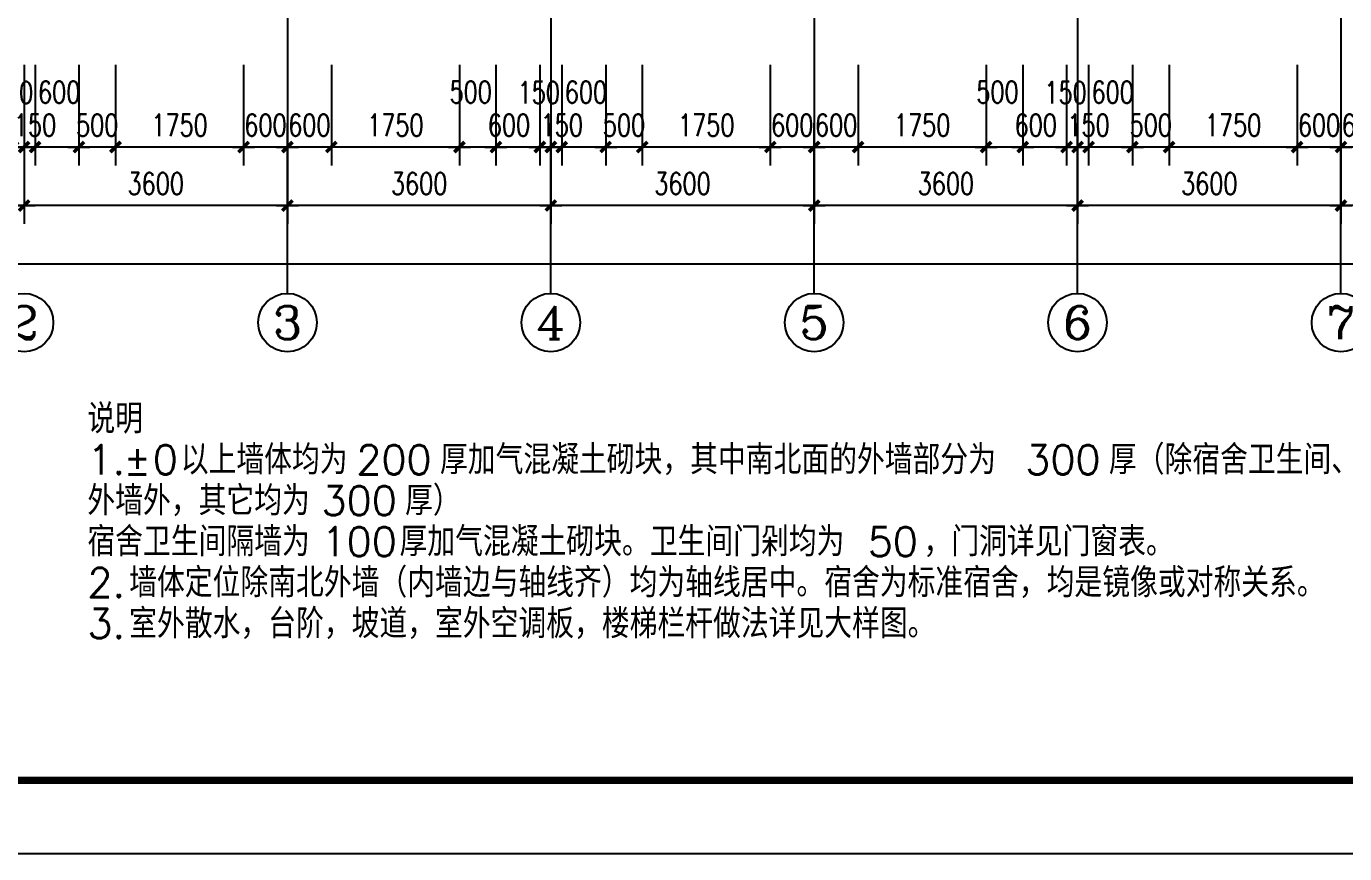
# Model space of a CAD drawing. Extents: x -105837 to 547563, y 466041 to 508041.
# Drawn here: x 22902 to 40920, y 466041 to 477350 of the extents above; entities that cross this region are included whole.
import ezdxf
from ezdxf.enums import TextEntityAlignment as Align

# ---------------------------------------------------------------- set-up
doc = ezdxf.new("R2010")
doc.units = 0
doc.header["$LTSCALE"] = 1000
doc.header["$MEASUREMENT"] = 0
doc.linetypes.add('DOTE', pattern=[2.42, 2, -0.2, 0.02, -0.2])
doc.layers.get('0').update_dxf_attribs({"linetype": 'CONTINUOUS'})
doc.layers.get('DEFPOINTS').update_dxf_attribs({"linetype": 'CONTINUOUS'})
for name, color, linetype in [('AXIS', 3, 'CONTINUOUS'), ('AXIS_TEXT', 7, 'CONTINUOUS'), ('DOTE', 1, 'DOTE'), ('PUB_DIM', 3, 'CONTINUOUS'), ('PUB_TEXT', 7, 'CONTINUOUS'), ('PUB_TITLE', 4, 'CONTINUOUS')]:
    doc.layers.add(name, color=color, linetype=linetype)
doc.styles.add('COMPLEX', font='COMPLEX.shx')
doc.styles.add('DIM_FONT', font='SIMPLEX.shx', dxfattribs={"width": 0.75})
doc.styles.get("Standard").update_dxf_attribs({"font": 'txt.shx', "bigfont": 'hzdx.shx'})
doc.dimstyles.new('DIMN', dxfattribs={"dimtxt": 300, "dimasz": 1, "dimexe": 250, "dimexo": 300, "dimgap": 150, "dimtad": 1, "dimdec": 0, "dimzin": 0, "dimdsep": 46, "dimtxsty": 'DIM_FONT', "dimblk": '_DIMX', "dimcen": 0.09, "dimclrt": 7, "dimadec": 0, "dimazin": 0, "dimtfac": 1, "dimtdec": 0, "dimtix": 1, "dimtmove": 2, "dimatfit": 3, "dimldrblk": '_DIMX', "dimfxl": 1, "dimtolj": 1, "dimtzin": 0, "dimarcsym": 0})

# ---------------------------------------------------------------- blocks, each defined once
blk = doc.blocks.new('_DIMX')
blk.add_line((-150, 0), (150, 0))
at = {"const_width": 50}
blk.add_lwpolyline([(-70, -70), (70, 70)], dxfattribs=at)
blk = doc.blocks.new('*D28')
at = {"layer": 'DEFPOINTS', "color": 0, "transparency": 16777216}
for p in [(19170, 476325), (66170, 476325), (19170, 474100)]:
    blk.add_point(p, dxfattribs=at)
at = {"layer": 'PUB_DIM', "color": 0, "lineweight": -2, "transparency": 16777216}
for p, q in [((19170, 476025), (19170, 473850)), ((66170, 476025), (66170, 473850)), ((66169, 474100), (19171, 474100))]:
    blk.add_line(p, q, dxfattribs=at)
at = {"layer": 'PUB_DIM', "color": 0, "lineweight": -2, "transparency": 16777216, "rotation": 180}
blk.add_blockref('_DIMX', (19170, 474100), dxfattribs=at)
at = {"layer": 'PUB_DIM', "color": 0, "lineweight": -2, "transparency": 16777216}
blk.add_blockref('_DIMX', (66170, 474100), dxfattribs=at)
at = {"layer": 'PUB_DIM', "color": 7, "transparency": 16777216, "insert": (42670, 474400), "char_height": 300, "attachment_point": 5, "style": 'DIM_FONT'}
blk.add_mtext('\\A1;47000', dxfattribs=at)
blk = doc.blocks.new('*D274')
at = {"layer": 'AXIS', "color": 0, "lineweight": -2, "transparency": 16777216}
for p, q in [((40870, 476025), (40870, 474650)), ((44470, 476025), (44470, 474650)), ((44469, 474900), (40871, 474900))]:
    blk.add_line(p, q, dxfattribs=at)
at = {"layer": 'DEFPOINTS', "color": 0, "transparency": 16777216}
for p in [(40870, 476325), (44470, 476325), (40870, 474900)]:
    blk.add_point(p, dxfattribs=at)
at = {"layer": 'AXIS', "color": 0, "lineweight": -2, "transparency": 16777216, "rotation": 180}
blk.add_blockref('_DIMX', (40870, 474900), dxfattribs=at)
at = {"layer": 'AXIS', "color": 0, "lineweight": -2, "transparency": 16777216}
blk.add_blockref('_DIMX', (44470, 474900), dxfattribs=at)
at = {"layer": 'AXIS', "color": 7, "transparency": 16777216, "insert": (42670, 475200), "char_height": 300, "attachment_point": 5, "style": 'DIM_FONT'}
blk.add_mtext('\\A1;3600', dxfattribs=at)
blk = doc.blocks.new('_axiso')
blk.add_circle((0, 0), 0.5)
at = {"layer": 'AXIS_TEXT', "style": 'COMPLEX', "width": 1.041667}
blk.add_attdef('A', text='', height=0.56, dxfattribs=at).set_placement((-0.25, -0.28), (0.25, -0.28), align=Align.FIT)
blk = doc.blocks.new('*D299')
at = {"layer": 'AXIS', "color": 0, "lineweight": -2, "transparency": 16777216}
for p, q in [((30070, 476825), (30070, 475450)), ((30220, 476825), (30220, 475450)), ((30069, 475700), (30068, 475700)), ((30220, 475700), (30070, 475700)), ((30221, 475700), (30222, 475700))]:
    blk.add_line(p, q, dxfattribs=at)
at = {"layer": 'DEFPOINTS', "color": 0, "transparency": 16777216}
for p in [(30070, 477125), (30220, 477125, 1273), (30070, 475700)]:
    blk.add_point(p, dxfattribs=at)
at = {"layer": 'AXIS', "color": 0, "lineweight": -2, "transparency": 16777216}
blk.add_blockref('_DIMX', (30070, 475700), dxfattribs=at)
at = {"layer": 'AXIS', "color": 0, "lineweight": -2, "transparency": 16777216, "rotation": 180}
blk.add_blockref('_DIMX', (30220, 475700), dxfattribs=at)
at = {"layer": 'AXIS', "color": 7, "transparency": 16777216, "insert": (30220, 476000), "char_height": 300, "attachment_point": 5, "style": 'DIM_FONT'}
blk.add_mtext('\\A1;150', dxfattribs=at)
blk = doc.blocks.new('*D300')
at = {"layer": 'AXIS', "color": 0, "lineweight": -2, "transparency": 16777216}
for p, q in [((29920, 476825), (29920, 475450)), ((30070, 476825), (30070, 475450)), ((29919, 475700), (29918, 475700)), ((30070, 475700), (29920, 475700)), ((30071, 475700), (30072, 475700))]:
    blk.add_line(p, q, dxfattribs=at)
at = {"layer": 'DEFPOINTS', "color": 0, "transparency": 16777216}
for p in [(29920, 477125, 1273), (30070, 477125), (29920, 475700)]:
    blk.add_point(p, dxfattribs=at)
at = {"layer": 'AXIS', "color": 0, "lineweight": -2, "transparency": 16777216}
blk.add_blockref('_DIMX', (29920, 475700), dxfattribs=at)
at = {"layer": 'AXIS', "color": 0, "lineweight": -2, "transparency": 16777216, "rotation": 180}
blk.add_blockref('_DIMX', (30070, 475700), dxfattribs=at)
at = {"layer": 'AXIS', "color": 7, "transparency": 16777216, "insert": (29906, 476444), "char_height": 300, "attachment_point": 5, "style": 'DIM_FONT'}
blk.add_mtext('\\A1;150', dxfattribs=at)
blk = doc.blocks.new('*D301')
at = {"layer": 'AXIS', "color": 0, "lineweight": -2, "transparency": 16777216}
for p, q in [((26470, 476025), (26470, 474650)), ((30070, 476025), (30070, 474650)), ((30069, 474900), (26471, 474900))]:
    blk.add_line(p, q, dxfattribs=at)
at = {"layer": 'DEFPOINTS', "color": 0, "transparency": 16777216}
for p in [(26470, 476325), (30070, 476325), (26470, 474900)]:
    blk.add_point(p, dxfattribs=at)
at = {"layer": 'AXIS', "color": 0, "lineweight": -2, "transparency": 16777216, "rotation": 180}
blk.add_blockref('_DIMX', (26470, 474900), dxfattribs=at)
at = {"layer": 'AXIS', "color": 0, "lineweight": -2, "transparency": 16777216}
blk.add_blockref('_DIMX', (30070, 474900), dxfattribs=at)
at = {"layer": 'AXIS', "color": 7, "transparency": 16777216, "insert": (28270, 475200), "char_height": 300, "attachment_point": 5, "style": 'DIM_FONT'}
blk.add_mtext('\\A1;3600', dxfattribs=at)
blk = doc.blocks.new('*D302')
at = {"layer": 'AXIS', "color": 0, "lineweight": -2, "transparency": 16777216}
for p, q in [((30220, 476825), (30220, 475450)), ((30820, 476825), (30820, 475450)), ((30819, 475700), (30221, 475700))]:
    blk.add_line(p, q, dxfattribs=at)
at = {"layer": 'DEFPOINTS', "color": 0, "transparency": 16777216}
for p in [(30220, 477125, 1273), (30820, 477125, 1273), (30220, 475700)]:
    blk.add_point(p, dxfattribs=at)
at = {"layer": 'AXIS', "color": 0, "lineweight": -2, "transparency": 16777216, "rotation": 180}
blk.add_blockref('_DIMX', (30220, 475700), dxfattribs=at)
at = {"layer": 'AXIS', "color": 0, "lineweight": -2, "transparency": 16777216}
blk.add_blockref('_DIMX', (30820, 475700), dxfattribs=at)
at = {"layer": 'AXIS', "color": 7, "transparency": 16777216, "insert": (30550, 476449), "char_height": 300, "attachment_point": 5, "style": 'DIM_FONT'}
blk.add_mtext('\\A1;600', dxfattribs=at)
blk = doc.blocks.new('*D303')
at = {"layer": 'AXIS', "color": 0, "lineweight": -2, "transparency": 16777216}
for p, q in [((30070, 476025), (30070, 474650)), ((33670, 476025), (33670, 474650)), ((33669, 474900), (30071, 474900))]:
    blk.add_line(p, q, dxfattribs=at)
at = {"layer": 'DEFPOINTS', "color": 0, "transparency": 16777216}
for p in [(30070, 476325), (33670, 476325), (30070, 474900)]:
    blk.add_point(p, dxfattribs=at)
at = {"layer": 'AXIS', "color": 0, "lineweight": -2, "transparency": 16777216, "rotation": 180}
blk.add_blockref('_DIMX', (30070, 474900), dxfattribs=at)
at = {"layer": 'AXIS', "color": 0, "lineweight": -2, "transparency": 16777216}
blk.add_blockref('_DIMX', (33670, 474900), dxfattribs=at)
at = {"layer": 'AXIS', "color": 7, "transparency": 16777216, "insert": (31870, 475200), "char_height": 300, "attachment_point": 5, "style": 'DIM_FONT'}
blk.add_mtext('\\A1;3600', dxfattribs=at)
blk = doc.blocks.new('*D307')
at = {"layer": 'AXIS', "color": 0, "lineweight": -2, "transparency": 16777216}
for p, q in [((24120, 476825), (24120, 475450)), ((25870, 476825), (25870, 475450)), ((25869, 475700), (24121, 475700))]:
    blk.add_line(p, q, dxfattribs=at)
at = {"layer": 'DEFPOINTS', "color": 0, "transparency": 16777216}
for p in [(24120, 477125, 1273), (25870, 477125, 1273), (24120, 475700)]:
    blk.add_point(p, dxfattribs=at)
at = {"layer": 'AXIS', "color": 0, "lineweight": -2, "transparency": 16777216, "rotation": 180}
blk.add_blockref('_DIMX', (24120, 475700), dxfattribs=at)
at = {"layer": 'AXIS', "color": 0, "lineweight": -2, "transparency": 16777216}
blk.add_blockref('_DIMX', (25870, 475700), dxfattribs=at)
at = {"layer": 'AXIS', "color": 7, "transparency": 16777216, "insert": (24995, 476000), "char_height": 300, "attachment_point": 5, "style": 'DIM_FONT'}
blk.add_mtext('\\A1;1750', dxfattribs=at)
blk = doc.blocks.new('*D308')
at = {"layer": 'AXIS', "color": 0, "lineweight": -2, "transparency": 16777216}
for p, q in [((22870, 476025), (22870, 474650)), ((26470, 476025), (26470, 474650)), ((26469, 474900), (22871, 474900))]:
    blk.add_line(p, q, dxfattribs=at)
at = {"layer": 'DEFPOINTS', "color": 0, "transparency": 16777216}
for p in [(22870, 476325), (26470, 476325), (22870, 474900)]:
    blk.add_point(p, dxfattribs=at)
at = {"layer": 'AXIS', "color": 0, "lineweight": -2, "transparency": 16777216, "rotation": 180}
blk.add_blockref('_DIMX', (22870, 474900), dxfattribs=at)
at = {"layer": 'AXIS', "color": 0, "lineweight": -2, "transparency": 16777216}
blk.add_blockref('_DIMX', (26470, 474900), dxfattribs=at)
at = {"layer": 'AXIS', "color": 7, "transparency": 16777216, "insert": (24670, 475200), "char_height": 300, "attachment_point": 5, "style": 'DIM_FONT'}
blk.add_mtext('\\A1;3600', dxfattribs=at)
blk = doc.blocks.new('*D309')
at = {"layer": 'AXIS', "color": 0, "lineweight": -2, "transparency": 16777216}
for p, q in [((23620, 476825), (23620, 475450)), ((24120, 476825), (24120, 475450)), ((23619, 475700), (23618, 475700)), ((24120, 475700), (23620, 475700)), ((24121, 475700), (24122, 475700))]:
    blk.add_line(p, q, dxfattribs=at)
at = {"layer": 'DEFPOINTS', "color": 0, "transparency": 16777216}
for p in [(23620, 477125, 1273), (24120, 477125, 1273), (23620, 475700)]:
    blk.add_point(p, dxfattribs=at)
at = {"layer": 'AXIS', "color": 0, "lineweight": -2, "transparency": 16777216}
blk.add_blockref('_DIMX', (23620, 475700), dxfattribs=at)
at = {"layer": 'AXIS', "color": 0, "lineweight": -2, "transparency": 16777216, "rotation": 180}
blk.add_blockref('_DIMX', (24120, 475700), dxfattribs=at)
at = {"layer": 'AXIS', "color": 7, "transparency": 16777216, "insert": (23870, 476000), "char_height": 300, "attachment_point": 5, "style": 'DIM_FONT'}
blk.add_mtext('\\A1;500', dxfattribs=at)
blk = doc.blocks.new('*D311')
at = {"layer": 'AXIS', "color": 0, "lineweight": -2, "transparency": 16777216}
for p, q in [((19270, 476025), (19270, 474650)), ((22870, 476025), (22870, 474650)), ((22869, 474900), (19271, 474900))]:
    blk.add_line(p, q, dxfattribs=at)
at = {"layer": 'DEFPOINTS', "color": 0, "transparency": 16777216}
for p in [(19270, 476325), (22870, 476325), (19270, 474900)]:
    blk.add_point(p, dxfattribs=at)
at = {"layer": 'AXIS', "color": 0, "lineweight": -2, "transparency": 16777216, "rotation": 180}
blk.add_blockref('_DIMX', (19270, 474900), dxfattribs=at)
at = {"layer": 'AXIS', "color": 0, "lineweight": -2, "transparency": 16777216}
blk.add_blockref('_DIMX', (22870, 474900), dxfattribs=at)
at = {"layer": 'AXIS', "color": 7, "transparency": 16777216, "insert": (21070, 475200), "char_height": 300, "attachment_point": 5, "style": 'DIM_FONT'}
blk.add_mtext('\\A1;3600', dxfattribs=at)
blk = doc.blocks.new('*D315')
at = {"layer": 'AXIS', "color": 0, "lineweight": -2, "transparency": 16777216}
for p, q in [((22720, 476825), (22720, 475450)), ((22870, 476825), (22870, 475450)), ((22719, 475700), (22718, 475700)), ((22870, 475700), (22720, 475700)), ((22871, 475700), (22872, 475700))]:
    blk.add_line(p, q, dxfattribs=at)
at = {"layer": 'DEFPOINTS', "color": 0, "transparency": 16777216}
for p in [(22720, 477125, 1273), (22870, 477125), (22720, 475700)]:
    blk.add_point(p, dxfattribs=at)
at = {"layer": 'AXIS', "color": 0, "lineweight": -2, "transparency": 16777216}
blk.add_blockref('_DIMX', (22720, 475700), dxfattribs=at)
at = {"layer": 'AXIS', "color": 0, "lineweight": -2, "transparency": 16777216, "rotation": 180}
blk.add_blockref('_DIMX', (22870, 475700), dxfattribs=at)
at = {"layer": 'AXIS', "color": 7, "transparency": 16777216, "insert": (22706, 476444), "char_height": 300, "attachment_point": 5, "style": 'DIM_FONT'}
blk.add_mtext('\\A1;150', dxfattribs=at)
blk = doc.blocks.new('*D317')
at = {"layer": 'AXIS', "color": 0, "lineweight": -2, "transparency": 16777216}
for p, q in [((23020, 476825), (23020, 475450)), ((23620, 476825), (23620, 475450)), ((23619, 475700), (23021, 475700))]:
    blk.add_line(p, q, dxfattribs=at)
at = {"layer": 'DEFPOINTS', "color": 0, "transparency": 16777216}
for p in [(23020, 477125, 1273), (23620, 477125, 1273), (23020, 475700)]:
    blk.add_point(p, dxfattribs=at)
at = {"layer": 'AXIS', "color": 0, "lineweight": -2, "transparency": 16777216, "rotation": 180}
blk.add_blockref('_DIMX', (23020, 475700), dxfattribs=at)
at = {"layer": 'AXIS', "color": 0, "lineweight": -2, "transparency": 16777216}
blk.add_blockref('_DIMX', (23620, 475700), dxfattribs=at)
at = {"layer": 'AXIS', "color": 7, "transparency": 16777216, "insert": (23350, 476449), "char_height": 300, "attachment_point": 5, "style": 'DIM_FONT'}
blk.add_mtext('\\A1;600', dxfattribs=at)
blk = doc.blocks.new('*D318')
at = {"layer": 'AXIS', "color": 0, "lineweight": -2, "transparency": 16777216}
for p, q in [((22870, 476825), (22870, 475450)), ((23020, 476825), (23020, 475450)), ((22869, 475700), (22868, 475700)), ((23020, 475700), (22870, 475700)), ((23021, 475700), (23022, 475700))]:
    blk.add_line(p, q, dxfattribs=at)
at = {"layer": 'DEFPOINTS', "color": 0, "transparency": 16777216}
for p in [(22870, 477125), (23020, 477125, 1273), (22870, 475700)]:
    blk.add_point(p, dxfattribs=at)
at = {"layer": 'AXIS', "color": 0, "lineweight": -2, "transparency": 16777216}
blk.add_blockref('_DIMX', (22870, 475700), dxfattribs=at)
at = {"layer": 'AXIS', "color": 0, "lineweight": -2, "transparency": 16777216, "rotation": 180}
blk.add_blockref('_DIMX', (23020, 475700), dxfattribs=at)
at = {"layer": 'AXIS', "color": 7, "transparency": 16777216, "insert": (23020, 476000), "char_height": 300, "attachment_point": 5, "style": 'DIM_FONT'}
blk.add_mtext('\\A1;150', dxfattribs=at)
blk = doc.blocks.new('*D319')
at = {"layer": 'AXIS', "color": 0, "lineweight": -2, "transparency": 16777216}
for p, q in [((26470, 476825), (26470, 475450)), ((27070, 476825), (27070, 475450)), ((26469, 475700), (26468, 475700)), ((27070, 475700), (26470, 475700)), ((27071, 475700), (27072, 475700))]:
    blk.add_line(p, q, dxfattribs=at)
at = {"layer": 'DEFPOINTS', "color": 0, "transparency": 16777216}
for p in [(26470, 477125), (27070, 477125, 1273), (26470, 475700)]:
    blk.add_point(p, dxfattribs=at)
at = {"layer": 'AXIS', "color": 0, "lineweight": -2, "transparency": 16777216}
blk.add_blockref('_DIMX', (26470, 475700), dxfattribs=at)
at = {"layer": 'AXIS', "color": 0, "lineweight": -2, "transparency": 16777216, "rotation": 180}
blk.add_blockref('_DIMX', (27070, 475700), dxfattribs=at)
at = {"layer": 'AXIS', "color": 7, "transparency": 16777216, "insert": (26770, 476000), "char_height": 300, "attachment_point": 5, "style": 'DIM_FONT'}
blk.add_mtext('\\A1;600', dxfattribs=at)
blk = doc.blocks.new('*D320')
at = {"layer": 'AXIS', "color": 0, "lineweight": -2, "transparency": 16777216}
for p, q in [((27070, 476825), (27070, 475450)), ((28820, 476825), (28820, 475450)), ((28819, 475700), (27071, 475700))]:
    blk.add_line(p, q, dxfattribs=at)
at = {"layer": 'DEFPOINTS', "color": 0, "transparency": 16777216}
for p in [(27070, 477125, 1273), (28820, 477125, 1273), (27070, 475700)]:
    blk.add_point(p, dxfattribs=at)
at = {"layer": 'AXIS', "color": 0, "lineweight": -2, "transparency": 16777216, "rotation": 180}
blk.add_blockref('_DIMX', (27070, 475700), dxfattribs=at)
at = {"layer": 'AXIS', "color": 0, "lineweight": -2, "transparency": 16777216}
blk.add_blockref('_DIMX', (28820, 475700), dxfattribs=at)
at = {"layer": 'AXIS', "color": 7, "transparency": 16777216, "insert": (27945, 476000), "char_height": 300, "attachment_point": 5, "style": 'DIM_FONT'}
blk.add_mtext('\\A1;1750', dxfattribs=at)
blk = doc.blocks.new('*D321')
at = {"layer": 'AXIS', "color": 0, "lineweight": -2, "transparency": 16777216}
for p, q in [((25870, 476825), (25870, 475450)), ((26470, 476825), (26470, 475450)), ((25869, 475700), (25868, 475700)), ((26470, 475700), (25870, 475700)), ((26471, 475700), (26472, 475700))]:
    blk.add_line(p, q, dxfattribs=at)
at = {"layer": 'DEFPOINTS', "color": 0, "transparency": 16777216}
for p in [(25870, 477125, 1273), (26470, 477125), (25870, 475700)]:
    blk.add_point(p, dxfattribs=at)
at = {"layer": 'AXIS', "color": 0, "lineweight": -2, "transparency": 16777216}
blk.add_blockref('_DIMX', (25870, 475700), dxfattribs=at)
at = {"layer": 'AXIS', "color": 0, "lineweight": -2, "transparency": 16777216, "rotation": 180}
blk.add_blockref('_DIMX', (26470, 475700), dxfattribs=at)
at = {"layer": 'AXIS', "color": 7, "transparency": 16777216, "insert": (26170, 476000), "char_height": 300, "attachment_point": 5, "style": 'DIM_FONT'}
blk.add_mtext('\\A1;600', dxfattribs=at)
blk = doc.blocks.new('*D322')
at = {"layer": 'AXIS', "color": 0, "lineweight": -2, "transparency": 16777216}
for p, q in [((28820, 476825), (28820, 475450)), ((29320, 476825), (29320, 475450)), ((29319, 475700), (28821, 475700))]:
    blk.add_line(p, q, dxfattribs=at)
at = {"layer": 'DEFPOINTS', "color": 0, "transparency": 16777216}
for p in [(28820, 477125, 1273), (29320, 477125, 1273), (28820, 475700)]:
    blk.add_point(p, dxfattribs=at)
at = {"layer": 'AXIS', "color": 0, "lineweight": -2, "transparency": 16777216, "rotation": 180}
blk.add_blockref('_DIMX', (28820, 475700), dxfattribs=at)
at = {"layer": 'AXIS', "color": 0, "lineweight": -2, "transparency": 16777216}
blk.add_blockref('_DIMX', (29320, 475700), dxfattribs=at)
at = {"layer": 'AXIS', "color": 7, "transparency": 16777216, "insert": (28975, 476452), "char_height": 300, "attachment_point": 5, "style": 'DIM_FONT'}
blk.add_mtext('\\A1;500', dxfattribs=at)
blk = doc.blocks.new('*D323')
at = {"layer": 'AXIS', "color": 0, "lineweight": -2, "transparency": 16777216}
for p, q in [((29320, 476825), (29320, 475450)), ((29920, 476825), (29920, 475450)), ((29919, 475700), (29321, 475700))]:
    blk.add_line(p, q, dxfattribs=at)
at = {"layer": 'DEFPOINTS', "color": 0, "transparency": 16777216}
for p in [(29320, 477125, 1273), (29920, 477125, 1273), (29320, 475700)]:
    blk.add_point(p, dxfattribs=at)
at = {"layer": 'AXIS', "color": 0, "lineweight": -2, "transparency": 16777216, "rotation": 180}
blk.add_blockref('_DIMX', (29320, 475700), dxfattribs=at)
at = {"layer": 'AXIS', "color": 0, "lineweight": -2, "transparency": 16777216}
blk.add_blockref('_DIMX', (29920, 475700), dxfattribs=at)
at = {"layer": 'AXIS', "color": 7, "transparency": 16777216, "insert": (29498, 476000), "char_height": 300, "attachment_point": 5, "style": 'DIM_FONT'}
blk.add_mtext('\\A1;600', dxfattribs=at)
blk = doc.blocks.new('*D357')
at = {"layer": 'AXIS', "color": 0, "lineweight": -2, "transparency": 16777216}
for p, q in [((36020, 476825), (36020, 475450)), ((36520, 476825), (36520, 475450)), ((36519, 475700), (36021, 475700))]:
    blk.add_line(p, q, dxfattribs=at)
at = {"layer": 'DEFPOINTS', "color": 0, "transparency": 16777216}
for p in [(36020, 477125, 1273), (36520, 477125, 1273), (36020, 475700)]:
    blk.add_point(p, dxfattribs=at)
at = {"layer": 'AXIS', "color": 0, "lineweight": -2, "transparency": 16777216, "rotation": 180}
blk.add_blockref('_DIMX', (36020, 475700), dxfattribs=at)
at = {"layer": 'AXIS', "color": 0, "lineweight": -2, "transparency": 16777216}
blk.add_blockref('_DIMX', (36520, 475700), dxfattribs=at)
at = {"layer": 'AXIS', "color": 7, "transparency": 16777216, "insert": (36175, 476452), "char_height": 300, "attachment_point": 5, "style": 'DIM_FONT'}
blk.add_mtext('\\A1;500', dxfattribs=at)
blk = doc.blocks.new('*D358')
at = {"layer": 'AXIS', "color": 0, "lineweight": -2, "transparency": 16777216}
for p, q in [((33670, 476025), (33670, 474650)), ((37270, 476025), (37270, 474650)), ((37269, 474900), (33671, 474900))]:
    blk.add_line(p, q, dxfattribs=at)
at = {"layer": 'DEFPOINTS', "color": 0, "transparency": 16777216}
for p in [(33670, 476325), (37270, 476325), (33670, 474900)]:
    blk.add_point(p, dxfattribs=at)
at = {"layer": 'AXIS', "color": 0, "lineweight": -2, "transparency": 16777216, "rotation": 180}
blk.add_blockref('_DIMX', (33670, 474900), dxfattribs=at)
at = {"layer": 'AXIS', "color": 0, "lineweight": -2, "transparency": 16777216}
blk.add_blockref('_DIMX', (37270, 474900), dxfattribs=at)
at = {"layer": 'AXIS', "color": 7, "transparency": 16777216, "insert": (35470, 475200), "char_height": 300, "attachment_point": 5, "style": 'DIM_FONT'}
blk.add_mtext('\\A1;3600', dxfattribs=at)
blk = doc.blocks.new('*D359')
at = {"layer": 'AXIS', "color": 0, "lineweight": -2, "transparency": 16777216}
for p, q in [((33070, 476825), (33070, 475450)), ((33670, 476825), (33670, 475450)), ((33069, 475700), (33068, 475700)), ((33670, 475700), (33070, 475700)), ((33671, 475700), (33672, 475700))]:
    blk.add_line(p, q, dxfattribs=at)
at = {"layer": 'DEFPOINTS', "color": 0, "transparency": 16777216}
for p in [(33070, 477125, 1273), (33670, 477125), (33070, 475700)]:
    blk.add_point(p, dxfattribs=at)
at = {"layer": 'AXIS', "color": 0, "lineweight": -2, "transparency": 16777216}
blk.add_blockref('_DIMX', (33070, 475700), dxfattribs=at)
at = {"layer": 'AXIS', "color": 0, "lineweight": -2, "transparency": 16777216, "rotation": 180}
blk.add_blockref('_DIMX', (33670, 475700), dxfattribs=at)
at = {"layer": 'AXIS', "color": 7, "transparency": 16777216, "insert": (33370, 476000), "char_height": 300, "attachment_point": 5, "style": 'DIM_FONT'}
blk.add_mtext('\\A1;600', dxfattribs=at)
blk = doc.blocks.new('*D360')
at = {"layer": 'AXIS', "color": 0, "lineweight": -2, "transparency": 16777216}
for p, q in [((31320, 476825), (31320, 475450)), ((33070, 476825), (33070, 475450)), ((33069, 475700), (31321, 475700))]:
    blk.add_line(p, q, dxfattribs=at)
at = {"layer": 'DEFPOINTS', "color": 0, "transparency": 16777216}
for p in [(31320, 477125, 1273), (33070, 477125, 1273), (31320, 475700)]:
    blk.add_point(p, dxfattribs=at)
at = {"layer": 'AXIS', "color": 0, "lineweight": -2, "transparency": 16777216, "rotation": 180}
blk.add_blockref('_DIMX', (31320, 475700), dxfattribs=at)
at = {"layer": 'AXIS', "color": 0, "lineweight": -2, "transparency": 16777216}
blk.add_blockref('_DIMX', (33070, 475700), dxfattribs=at)
at = {"layer": 'AXIS', "color": 7, "transparency": 16777216, "insert": (32195, 476000), "char_height": 300, "attachment_point": 5, "style": 'DIM_FONT'}
blk.add_mtext('\\A1;1750', dxfattribs=at)
blk = doc.blocks.new('*D361')
at = {"layer": 'AXIS', "color": 0, "lineweight": -2, "transparency": 16777216}
for p, q in [((30820, 476825), (30820, 475450)), ((31320, 476825), (31320, 475450)), ((30819, 475700), (30818, 475700)), ((31320, 475700), (30820, 475700)), ((31321, 475700), (31322, 475700))]:
    blk.add_line(p, q, dxfattribs=at)
at = {"layer": 'DEFPOINTS', "color": 0, "transparency": 16777216}
for p in [(30820, 477125, 1273), (31320, 477125, 1273), (30820, 475700)]:
    blk.add_point(p, dxfattribs=at)
at = {"layer": 'AXIS', "color": 0, "lineweight": -2, "transparency": 16777216}
blk.add_blockref('_DIMX', (30820, 475700), dxfattribs=at)
at = {"layer": 'AXIS', "color": 0, "lineweight": -2, "transparency": 16777216, "rotation": 180}
blk.add_blockref('_DIMX', (31320, 475700), dxfattribs=at)
at = {"layer": 'AXIS', "color": 7, "transparency": 16777216, "insert": (31070, 476000), "char_height": 300, "attachment_point": 5, "style": 'DIM_FONT'}
blk.add_mtext('\\A1;500', dxfattribs=at)
blk = doc.blocks.new('*D362')
at = {"layer": 'AXIS', "color": 0, "lineweight": -2, "transparency": 16777216}
for p, q in [((34270, 476825), (34270, 475450)), ((36020, 476825), (36020, 475450)), ((36019, 475700), (34271, 475700))]:
    blk.add_line(p, q, dxfattribs=at)
at = {"layer": 'DEFPOINTS', "color": 0, "transparency": 16777216}
for p in [(34270, 477125, 1273), (36020, 477125, 1273), (34270, 475700)]:
    blk.add_point(p, dxfattribs=at)
at = {"layer": 'AXIS', "color": 0, "lineweight": -2, "transparency": 16777216, "rotation": 180}
blk.add_blockref('_DIMX', (34270, 475700), dxfattribs=at)
at = {"layer": 'AXIS', "color": 0, "lineweight": -2, "transparency": 16777216}
blk.add_blockref('_DIMX', (36020, 475700), dxfattribs=at)
at = {"layer": 'AXIS', "color": 7, "transparency": 16777216, "insert": (35145, 476000), "char_height": 300, "attachment_point": 5, "style": 'DIM_FONT'}
blk.add_mtext('\\A1;1750', dxfattribs=at)
blk = doc.blocks.new('*D363')
at = {"layer": 'AXIS', "color": 0, "lineweight": -2, "transparency": 16777216}
for p, q in [((33670, 476825), (33670, 475450)), ((34270, 476825), (34270, 475450)), ((33669, 475700), (33668, 475700)), ((34270, 475700), (33670, 475700)), ((34271, 475700), (34272, 475700))]:
    blk.add_line(p, q, dxfattribs=at)
at = {"layer": 'DEFPOINTS', "color": 0, "transparency": 16777216}
for p in [(33670, 477125), (34270, 477125, 1273), (33670, 475700)]:
    blk.add_point(p, dxfattribs=at)
at = {"layer": 'AXIS', "color": 0, "lineweight": -2, "transparency": 16777216}
blk.add_blockref('_DIMX', (33670, 475700), dxfattribs=at)
at = {"layer": 'AXIS', "color": 0, "lineweight": -2, "transparency": 16777216, "rotation": 180}
blk.add_blockref('_DIMX', (34270, 475700), dxfattribs=at)
at = {"layer": 'AXIS', "color": 7, "transparency": 16777216, "insert": (33970, 476000), "char_height": 300, "attachment_point": 5, "style": 'DIM_FONT'}
blk.add_mtext('\\A1;600', dxfattribs=at)
blk = doc.blocks.new('*D364')
at = {"layer": 'AXIS', "color": 0, "lineweight": -2, "transparency": 16777216}
for p, q in [((38520, 476825), (38520, 475450)), ((40270, 476825), (40270, 475450)), ((40269, 475700), (38521, 475700))]:
    blk.add_line(p, q, dxfattribs=at)
at = {"layer": 'DEFPOINTS', "color": 0, "transparency": 16777216}
for p in [(38520, 477125, 1273), (40270, 477125, 1273), (38520, 475700)]:
    blk.add_point(p, dxfattribs=at)
at = {"layer": 'AXIS', "color": 0, "lineweight": -2, "transparency": 16777216, "rotation": 180}
blk.add_blockref('_DIMX', (38520, 475700), dxfattribs=at)
at = {"layer": 'AXIS', "color": 0, "lineweight": -2, "transparency": 16777216}
blk.add_blockref('_DIMX', (40270, 475700), dxfattribs=at)
at = {"layer": 'AXIS', "color": 7, "transparency": 16777216, "insert": (39395, 476000), "char_height": 300, "attachment_point": 5, "style": 'DIM_FONT'}
blk.add_mtext('\\A1;1750', dxfattribs=at)
blk = doc.blocks.new('*D365')
at = {"layer": 'AXIS', "color": 0, "lineweight": -2, "transparency": 16777216}
for p, q in [((37270, 476025), (37270, 474650)), ((40870, 476025), (40870, 474650)), ((40869, 474900), (37271, 474900))]:
    blk.add_line(p, q, dxfattribs=at)
at = {"layer": 'DEFPOINTS', "color": 0, "transparency": 16777216}
for p in [(37270, 476325), (40870, 476325), (37270, 474900)]:
    blk.add_point(p, dxfattribs=at)
at = {"layer": 'AXIS', "color": 0, "lineweight": -2, "transparency": 16777216, "rotation": 180}
blk.add_blockref('_DIMX', (37270, 474900), dxfattribs=at)
at = {"layer": 'AXIS', "color": 0, "lineweight": -2, "transparency": 16777216}
blk.add_blockref('_DIMX', (40870, 474900), dxfattribs=at)
at = {"layer": 'AXIS', "color": 7, "transparency": 16777216, "insert": (39070, 475200), "char_height": 300, "attachment_point": 5, "style": 'DIM_FONT'}
blk.add_mtext('\\A1;3600', dxfattribs=at)
blk = doc.blocks.new('*D366')
at = {"layer": 'AXIS', "color": 0, "lineweight": -2, "transparency": 16777216}
for p, q in [((37420, 476825), (37420, 475450)), ((38020, 476825), (38020, 475450)), ((38019, 475700), (37421, 475700))]:
    blk.add_line(p, q, dxfattribs=at)
at = {"layer": 'DEFPOINTS', "color": 0, "transparency": 16777216}
for p in [(37420, 477125, 1273), (38020, 477125, 1273), (37420, 475700)]:
    blk.add_point(p, dxfattribs=at)
at = {"layer": 'AXIS', "color": 0, "lineweight": -2, "transparency": 16777216, "rotation": 180}
blk.add_blockref('_DIMX', (37420, 475700), dxfattribs=at)
at = {"layer": 'AXIS', "color": 0, "lineweight": -2, "transparency": 16777216}
blk.add_blockref('_DIMX', (38020, 475700), dxfattribs=at)
at = {"layer": 'AXIS', "color": 7, "transparency": 16777216, "insert": (37750, 476449), "char_height": 300, "attachment_point": 5, "style": 'DIM_FONT'}
blk.add_mtext('\\A1;600', dxfattribs=at)
blk = doc.blocks.new('*D367')
at = {"layer": 'AXIS', "color": 0, "lineweight": -2, "transparency": 16777216}
for p, q in [((37270, 476825), (37270, 475450)), ((37420, 476825), (37420, 475450)), ((37269, 475700), (37268, 475700)), ((37420, 475700), (37270, 475700)), ((37421, 475700), (37422, 475700))]:
    blk.add_line(p, q, dxfattribs=at)
at = {"layer": 'DEFPOINTS', "color": 0, "transparency": 16777216}
for p in [(37270, 477125), (37420, 477125, 1273), (37270, 475700)]:
    blk.add_point(p, dxfattribs=at)
at = {"layer": 'AXIS', "color": 0, "lineweight": -2, "transparency": 16777216}
blk.add_blockref('_DIMX', (37270, 475700), dxfattribs=at)
at = {"layer": 'AXIS', "color": 0, "lineweight": -2, "transparency": 16777216, "rotation": 180}
blk.add_blockref('_DIMX', (37420, 475700), dxfattribs=at)
at = {"layer": 'AXIS', "color": 7, "transparency": 16777216, "insert": (37420, 476000), "char_height": 300, "attachment_point": 5, "style": 'DIM_FONT'}
blk.add_mtext('\\A1;150', dxfattribs=at)
blk = doc.blocks.new('*D368')
at = {"layer": 'AXIS', "color": 0, "lineweight": -2, "transparency": 16777216}
for p, q in [((37120, 476825), (37120, 475450)), ((37270, 476825), (37270, 475450)), ((37119, 475700), (37118, 475700)), ((37270, 475700), (37120, 475700)), ((37271, 475700), (37272, 475700))]:
    blk.add_line(p, q, dxfattribs=at)
at = {"layer": 'DEFPOINTS', "color": 0, "transparency": 16777216}
for p in [(37120, 477125, 1273), (37270, 477125), (37120, 475700)]:
    blk.add_point(p, dxfattribs=at)
at = {"layer": 'AXIS', "color": 0, "lineweight": -2, "transparency": 16777216}
blk.add_blockref('_DIMX', (37120, 475700), dxfattribs=at)
at = {"layer": 'AXIS', "color": 0, "lineweight": -2, "transparency": 16777216, "rotation": 180}
blk.add_blockref('_DIMX', (37270, 475700), dxfattribs=at)
at = {"layer": 'AXIS', "color": 7, "transparency": 16777216, "insert": (37106, 476444), "char_height": 300, "attachment_point": 5, "style": 'DIM_FONT'}
blk.add_mtext('\\A1;150', dxfattribs=at)
blk = doc.blocks.new('*D369')
at = {"layer": 'AXIS', "color": 0, "lineweight": -2, "transparency": 16777216}
for p, q in [((36520, 476825), (36520, 475450)), ((37120, 476825), (37120, 475450)), ((37119, 475700), (36521, 475700))]:
    blk.add_line(p, q, dxfattribs=at)
at = {"layer": 'DEFPOINTS', "color": 0, "transparency": 16777216}
for p in [(36520, 477125, 1273), (37120, 477125, 1273), (36520, 475700)]:
    blk.add_point(p, dxfattribs=at)
at = {"layer": 'AXIS', "color": 0, "lineweight": -2, "transparency": 16777216, "rotation": 180}
blk.add_blockref('_DIMX', (36520, 475700), dxfattribs=at)
at = {"layer": 'AXIS', "color": 0, "lineweight": -2, "transparency": 16777216}
blk.add_blockref('_DIMX', (37120, 475700), dxfattribs=at)
at = {"layer": 'AXIS', "color": 7, "transparency": 16777216, "insert": (36698, 476000), "char_height": 300, "attachment_point": 5, "style": 'DIM_FONT'}
blk.add_mtext('\\A1;600', dxfattribs=at)
blk = doc.blocks.new('*D370')
at = {"layer": 'AXIS', "color": 0, "lineweight": -2, "transparency": 16777216}
for p, q in [((38020, 476825), (38020, 475450)), ((38520, 476825), (38520, 475450)), ((38019, 475700), (38018, 475700)), ((38520, 475700), (38020, 475700)), ((38521, 475700), (38522, 475700))]:
    blk.add_line(p, q, dxfattribs=at)
at = {"layer": 'DEFPOINTS', "color": 0, "transparency": 16777216}
for p in [(38020, 477125, 1273), (38520, 477125, 1273), (38020, 475700)]:
    blk.add_point(p, dxfattribs=at)
at = {"layer": 'AXIS', "color": 0, "lineweight": -2, "transparency": 16777216}
blk.add_blockref('_DIMX', (38020, 475700), dxfattribs=at)
at = {"layer": 'AXIS', "color": 0, "lineweight": -2, "transparency": 16777216, "rotation": 180}
blk.add_blockref('_DIMX', (38520, 475700), dxfattribs=at)
at = {"layer": 'AXIS', "color": 7, "transparency": 16777216, "insert": (38270, 476000), "char_height": 300, "attachment_point": 5, "style": 'DIM_FONT'}
blk.add_mtext('\\A1;500', dxfattribs=at)
blk = doc.blocks.new('*D371')
at = {"layer": 'AXIS', "color": 0, "lineweight": -2, "transparency": 16777216}
for p, q in [((40870, 476825), (40870, 475450)), ((41470, 476825), (41470, 475450)), ((40869, 475700), (40868, 475700)), ((41470, 475700), (40870, 475700)), ((41471, 475700), (41472, 475700))]:
    blk.add_line(p, q, dxfattribs=at)
at = {"layer": 'DEFPOINTS', "color": 0, "transparency": 16777216}
for p in [(40870, 477125), (41470, 477125, 1273), (40870, 475700)]:
    blk.add_point(p, dxfattribs=at)
at = {"layer": 'AXIS', "color": 0, "lineweight": -2, "transparency": 16777216}
blk.add_blockref('_DIMX', (40870, 475700), dxfattribs=at)
at = {"layer": 'AXIS', "color": 0, "lineweight": -2, "transparency": 16777216, "rotation": 180}
blk.add_blockref('_DIMX', (41470, 475700), dxfattribs=at)
at = {"layer": 'AXIS', "color": 7, "transparency": 16777216, "insert": (41170, 476000), "char_height": 300, "attachment_point": 5, "style": 'DIM_FONT'}
blk.add_mtext('\\A1;600', dxfattribs=at)
blk = doc.blocks.new('*D372')
at = {"layer": 'AXIS', "color": 0, "lineweight": -2, "transparency": 16777216}
for p, q in [((40270, 476825), (40270, 475450)), ((40870, 476825), (40870, 475450)), ((40269, 475700), (40268, 475700)), ((40870, 475700), (40270, 475700)), ((40871, 475700), (40872, 475700))]:
    blk.add_line(p, q, dxfattribs=at)
at = {"layer": 'DEFPOINTS', "color": 0, "transparency": 16777216}
for p in [(40270, 477125, 1273), (40870, 477125), (40270, 475700)]:
    blk.add_point(p, dxfattribs=at)
at = {"layer": 'AXIS', "color": 0, "lineweight": -2, "transparency": 16777216}
blk.add_blockref('_DIMX', (40270, 475700), dxfattribs=at)
at = {"layer": 'AXIS', "color": 0, "lineweight": -2, "transparency": 16777216, "rotation": 180}
blk.add_blockref('_DIMX', (40870, 475700), dxfattribs=at)
at = {"layer": 'AXIS', "color": 7, "transparency": 16777216, "insert": (40570, 476000), "char_height": 300, "attachment_point": 5, "style": 'DIM_FONT'}
blk.add_mtext('\\A1;600', dxfattribs=at)

msp = doc.modelspace()

# ---------------------------------------------------------------- linework, layer by layer
at = {"layer": 'AXIS'}
for p, q in [((26470.1323, 473699.65569), (26470.1323, 476024.65569)), ((30070.1323, 473699.65569), (30070.1323, 476024.65569)), ((33670.1323, 473699.65569), (33670.1323, 476024.65569)), ((37270.1323, 473699.65569), (37270.1323, 476024.65569)), ((40870.1323, 473699.65569), (40870.1323, 476024.65569))]:
    msp.add_line(p, q, dxfattribs=at)
at = {"layer": 'DOTE'}
for p, q in [((26470.1323, 499439.05978), (26470.1323, 476824.65569)), ((30070.1323, 499439.05978), (30070.1323, 476824.65569)), ((33670.1323, 499439.05978), (33670.1323, 476824.65569)), ((37270.1323, 499439.05978), (37270.1323, 476824.65569)), ((40870.1323, 499439.05978), (40870.1323, 476824.65569))]:
    msp.add_line(p, q, dxfattribs=at)
at = {"layer": 'PUB_TITLE'}
msp.add_lwpolyline([(12963.01576, 466040.74173), (72363.01576, 466040.74173), (72363.01576, 508040.74173), (12963.01576, 508040.74173)], close=True, dxfattribs=at)
at = {"layer": 'PUB_TITLE', "const_width": 100}
msp.add_lwpolyline([(13963.01576, 467040.74173), (71363.01576, 467040.74173), (71363.01576, 507040.74173), (13963.01576, 507040.74173)], close=True, dxfattribs=at)

# ---------------------------------------------------------------- block references
at = {"layer": 'AXIS'}
ref = msp.add_blockref('_axiso', (22870.1323, 473299.65569), dxfattribs=dict(at, xscale=800, yscale=800, zscale=800))
ref.add_attrib('A', '2', dxfattribs={"layer": 'AXIS_TEXT', "height": 448, "style": 'COMPLEX', "width": 1.339286}).set_placement((22670.1323, 473075.65569), (23070.1323, 473075.65569), align=Align.FIT)
ref = msp.add_blockref('_axiso', (26470.1323, 473299.65569), dxfattribs=dict(at, xscale=800, yscale=800, zscale=800))
ref.add_attrib('A', '3', dxfattribs={"layer": 'AXIS_TEXT', "height": 448, "style": 'COMPLEX', "width": 1.339286}).set_placement((26270.1323, 473075.65569), (26670.1323, 473075.65569), align=Align.FIT)
ref = msp.add_blockref('_axiso', (30070.1323, 473299.65569), dxfattribs=dict(at, xscale=800, yscale=800, zscale=800))
ref.add_attrib('A', '4', dxfattribs={"layer": 'AXIS_TEXT', "height": 448, "style": 'COMPLEX', "width": 1.171875}).set_placement((29870.1323, 473075.65569), (30270.1323, 473075.65569), align=Align.FIT)
ref = msp.add_blockref('_axiso', (33670.1323, 473299.65569), dxfattribs=dict(at, xscale=800, yscale=800, zscale=800))
ref.add_attrib('A', '5', dxfattribs={"layer": 'AXIS_TEXT', "height": 448, "style": 'COMPLEX', "width": 1.339286}).set_placement((33470.1323, 473075.65569), (33870.1323, 473075.65569), align=Align.FIT)
ref = msp.add_blockref('_axiso', (37270.1323, 473299.65569), dxfattribs=dict(at, xscale=800, yscale=800, zscale=800))
ref.add_attrib('A', '6', dxfattribs={"layer": 'AXIS_TEXT', "height": 448, "style": 'COMPLEX', "width": 1.339286}).set_placement((37070.1323, 473075.65569), (37470.1323, 473075.65569), align=Align.FIT)
ref = msp.add_blockref('_axiso', (40870.1323, 473299.65569), dxfattribs=dict(at, xscale=800, yscale=800, zscale=800))
ref.add_attrib('A', '7', dxfattribs={"layer": 'AXIS_TEXT', "height": 448, "style": 'COMPLEX', "width": 1.339286}).set_placement((40670.1323, 473075.65569), (41070.1323, 473075.65569), align=Align.FIT)

# ---------------------------------------------------------------- texts
at = {"layer": 'PUB_TEXT'}
for s, p in [('说明', (23735.79518, 471785.73298)), ('1.', (23735.79518, 471225.73298)), ('±', (24231.03328, 471225.73298)), ('0', (24631.03328, 471225.73298)), ('以上墙体均为', (25011.98566, 471225.73298)), ('200', (27411.98566, 471225.73298)), ('厚加气混凝土砌块，其中南北面的外墙部分为', (28554.8428, 471225.73298)), ('300', (36554.8428, 471225.73298)), ('厚（除宿舍卫生间、楼梯间、门厅所在的', (37697.69994, 471225.73298)), ('外墙外，其它均为', (23735.79518, 470665.73298)), ('300', (26935.79518, 470665.73298)), ('厚）', (28078.65232, 470665.73298)), ('宿舍卫生间隔墙为', (23735.79518, 470105.73298)), ('100', (26935.79518, 470105.73298)), ('厚加气混凝土砌块。卫生间门剁均为', (28002.46185, 470105.73298)), ('50', (34402.46185, 470105.73298)), ('，门洞详见门窗表。', (35164.36661, 470105.73298)), ('2.', (23735.79518, 469545.73298)), ('墙体定位除南北外墙（内墙边与轴线齐）均为轴线居中。宿舍为标准宿舍，均是镜像或对称关系。', (24307.22375, 469545.73298)), ('3.', (23735.79518, 468985.73298)), ('室外散水，台阶，坡道，室外空调板，楼梯栏杆做法详见大样图。', (24307.22375, 468985.73298))]:
    msp.add_text(s, height=400, dxfattribs=at).set_placement(p)

# ---------------------------------------------------------------- dimensions: what is measured, and where the dimension line sits
at = {"layer": 'AXIS'}
for base, p1, p2, picture, middle in [((22720.1323, 475699.65569), (22870.1323, 477124.65569), (22720.1323, 477124.65569, 1272.79221), '*D315', (22705.83131, 476443.81852)), ((22870.1323, 475699.65569), (23020.1323, 477124.65569, 1272.79221), (22870.1323, 477124.65569), '*D318', (23020.1323, 475999.65569)), ((23020.1323, 475699.65569), (23620.1323, 477124.65569, 1272.79221), (23020.1323, 477124.65569, 1272.79221), '*D317', (23350.36239, 476448.8242)), ((28820.1323, 475699.65569), (29320.1323, 477124.65569, 1272.79221), (28820.1323, 477124.65569, 1272.79221), '*D322', (28974.51793, 476451.59827)), ((29320.1323, 475699.65569), (29920.1323, 477124.65569, 1272.79221), (29320.1323, 477124.65569, 1272.79221), '*D323', (29498.40769, 475999.65569)), ((29920.1323, 475699.65569), (30070.1323, 477124.65569), (29920.1323, 477124.65569, 1272.79221), '*D300', (29905.83131, 476443.81852)), ((30070.1323, 475699.65569), (30220.1323, 477124.65569, 1272.79221), (30070.1323, 477124.65569), '*D299', (30220.1323, 475999.65569)), ((30220.1323, 475699.65569), (30820.1323, 477124.65569, 1272.79221), (30220.1323, 477124.65569, 1272.79221), '*D302', (30550.36239, 476448.8242)), ((36020.1323, 475699.65569), (36520.1323, 477124.65569, 1272.79221), (36020.1323, 477124.65569, 1272.79221), '*D357', (36174.51793, 476451.59827)), ((36520.1323, 475699.65569), (37120.1323, 477124.65569, 1272.79221), (36520.1323, 477124.65569, 1272.79221), '*D369', (36698.40769, 475999.65569)), ((37120.1323, 475699.65569), (37270.1323, 477124.65569), (37120.1323, 477124.65569, 1272.79221), '*D368', (37105.83131, 476443.81852)), ((37270.1323, 475699.65569), (37420.1323, 477124.65569, 1272.79221), (37270.1323, 477124.65569), '*D367', (37420.1323, 475999.65569)), ((37420.1323, 475699.65569), (38020.1323, 477124.65569, 1272.79221), (37420.1323, 477124.65569, 1272.79221), '*D366', (37750.36239, 476448.8242))]:
    dim = msp.add_linear_dim(base=base, p1=p1, p2=p2, dimstyle='DIMN', dxfattribs=at)
    dim.commit()
    dim.dimension.update_dxf_attribs({"geometry": picture, "text_midpoint": middle, "dimtype": 128})
for base, p1, p2, picture, middle in [((23620.1323, 475699.65569), (24120.1323, 477124.65569, 1272.79221), (23620.1323, 477124.65569, 1272.79221), '*D309', (23870.1323, 475999.65569)), ((24120.1323, 475699.65569), (25870.1323, 477124.65569, 1272.79221), (24120.1323, 477124.65569, 1272.79221), '*D307', (24995.1323, 475999.65569)), ((25870.1323, 475699.65569), (26470.1323, 477124.65569), (25870.1323, 477124.65569, 1272.79221), '*D321', (26170.1323, 475999.65569)), ((26470.1323, 475699.65569), (27070.1323, 477124.65569, 1272.79221), (26470.1323, 477124.65569), '*D319', (26770.1323, 475999.65569)), ((27070.1323, 475699.65569), (28820.1323, 477124.65569, 1272.79221), (27070.1323, 477124.65569, 1272.79221), '*D320', (27945.1323, 475999.65569)), ((30820.1323, 475699.65569), (31320.1323, 477124.65569, 1272.79221), (30820.1323, 477124.65569, 1272.79221), '*D361', (31070.1323, 475999.65569)), ((31320.1323, 475699.65569), (33070.1323, 477124.65569, 1272.79221), (31320.1323, 477124.65569, 1272.79221), '*D360', (32195.1323, 475999.65569)), ((33070.1323, 475699.65569), (33670.1323, 477124.65569), (33070.1323, 477124.65569, 1272.79221), '*D359', (33370.1323, 475999.65569)), ((33670.1323, 475699.65569), (34270.1323, 477124.65569, 1272.79221), (33670.1323, 477124.65569), '*D363', (33970.1323, 475999.65569)), ((34270.1323, 475699.65569), (36020.1323, 477124.65569, 1272.79221), (34270.1323, 477124.65569, 1272.79221), '*D362', (35145.1323, 475999.65569)), ((38020.1323, 475699.65569), (38520.1323, 477124.65569, 1272.79221), (38020.1323, 477124.65569, 1272.79221), '*D370', (38270.1323, 475999.65569)), ((38520.1323, 475699.65569), (40270.1323, 477124.65569, 1272.79221), (38520.1323, 477124.65569, 1272.79221), '*D364', (39395.1323, 475999.65569)), ((40270.1323, 475699.65569), (40870.1323, 477124.65569), (40270.1323, 477124.65569, 1272.79221), '*D372', (40570.1323, 475999.65569)), ((40870.1323, 475699.65569), (41470.1323, 477124.65569, 1272.79221), (40870.1323, 477124.65569), '*D371', (41170.1323, 475999.65569)), ((19270.1323, 474899.65569), (22870.1323, 476324.65569), (19270.1323, 476324.65569), '*D311', (21070.1323, 475199.65569)), ((22870.1323, 474899.65569), (26470.1323, 476324.65569), (22870.1323, 476324.65569), '*D308', (24670.1323, 475199.65569)), ((26470.1323, 474899.65569), (30070.1323, 476324.65569), (26470.1323, 476324.65569), '*D301', (28270.1323, 475199.65569)), ((30070.1323, 474899.65569), (33670.1323, 476324.65569), (30070.1323, 476324.65569), '*D303', (31870.1323, 475199.65569)), ((33670.1323, 474899.65569), (37270.1323, 476324.65569), (33670.1323, 476324.65569), '*D358', (35470.1323, 475199.65569)), ((37270.1323, 474899.65569), (40870.1323, 476324.65569), (37270.1323, 476324.65569), '*D365', (39070.1323, 475199.65569)), ((40870.1323, 474899.65569), (44470.1323, 476324.65569), (40870.1323, 476324.65569), '*D274', (42670.1323, 475199.65569))]:
    dim = msp.add_linear_dim(base=base, p1=p1, p2=p2, dimstyle='DIMN', dxfattribs=at)
    dim.commit()
    dim.dimension.update_dxf_attribs({"geometry": picture, "text_midpoint": middle})
at = {"layer": 'PUB_DIM'}
dim = msp.add_aligned_dim(p1=(66170.1323, 476324.65569), p2=(19170.1323, 476324.65569), distance=2225, dimstyle='DIMN', dxfattribs=at)
dim.commit()
dim.dimension.update_dxf_attribs({"geometry": '*D28', "text_midpoint": (42670.1323, 474399.65569)})

doc.saveas('drawing.dxf')
